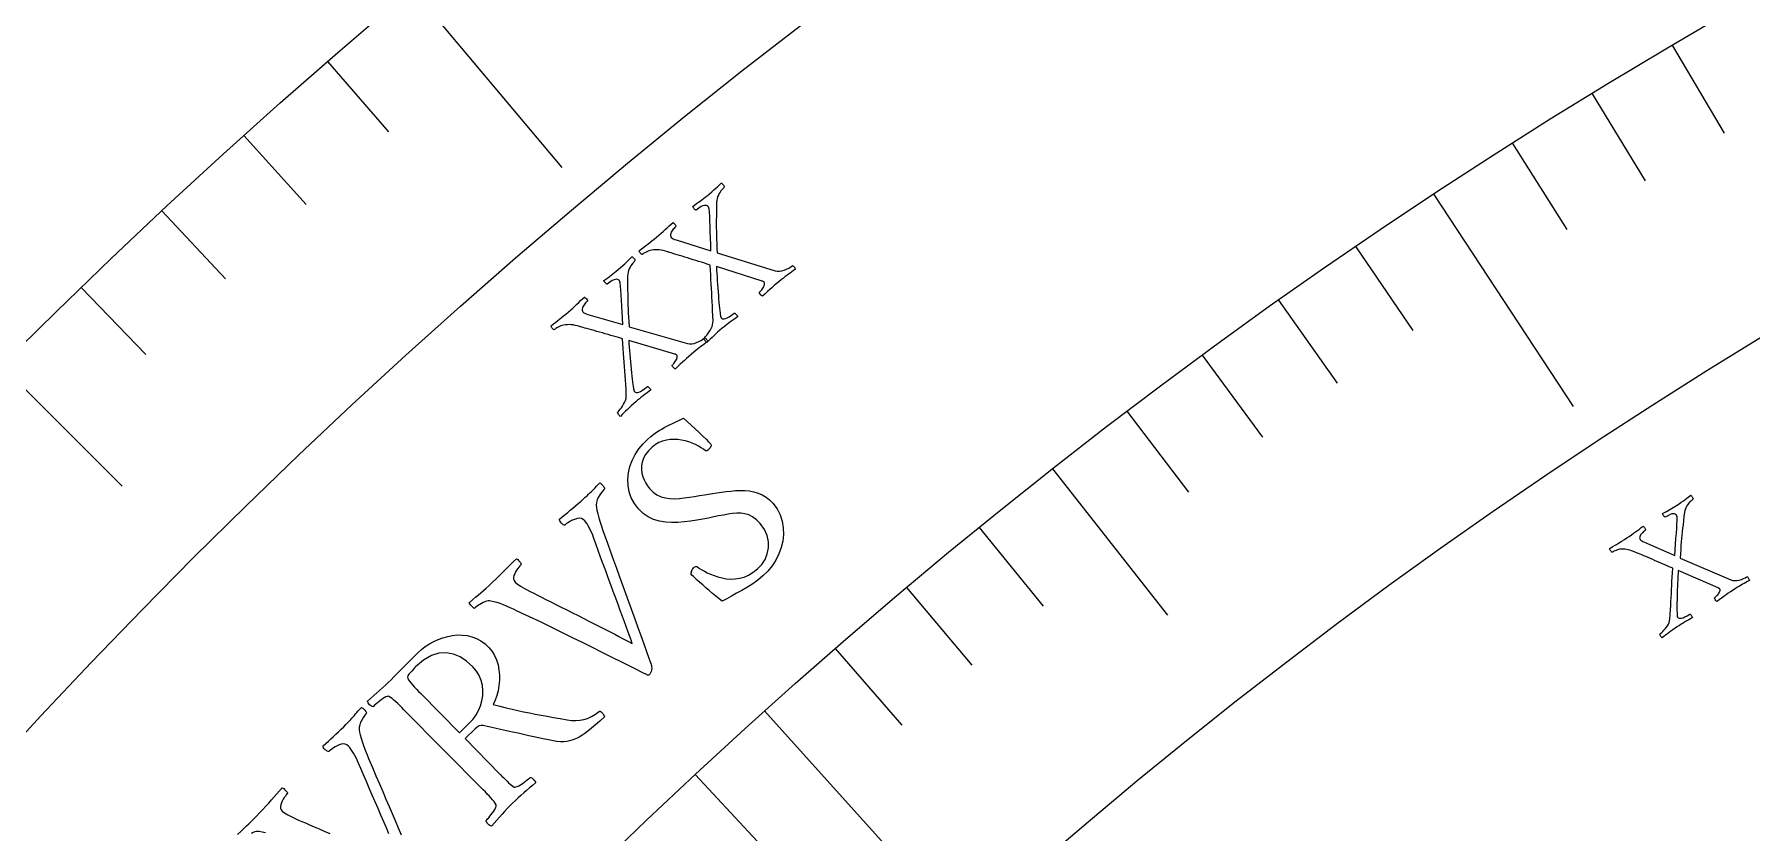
# Model space of a CAD drawing. Header units: millimetres. Extents: x -93 to 93, y -93 to 104.
# Drawn here: x -58.76 to -36.25, y 53.07 to 63.54 of the extents above; entities that cross this region are included whole.
import ezdxf

# ---------------------------------------------------------------- set-up
doc = ezdxf.new("R2010")
doc.units = ezdxf.units.MM
for name, color, linetype in [('ENGRAVE', 7, 'Continuous'), ('ENGRAVE_FINE', 8, 'Continuous'), ('TEXT', 5, 'Continuous')]:
    doc.layers.add(name, color=color, linetype=linetype)

msp = doc.modelspace()

# ---------------------------------------------------------------- linework, layer by layer
at = {"layer": 'ENGRAVE'}
for points in [[(-53.8094, 64.1275), (-51.8472, 61.7891)], [(-40.4144, 61.4365), (-38.5843, 58.6544)], [(-59.1937, 59.1937), (-57.6108, 57.6108)], [(-45.4118, 57.8406), (-43.9038, 55.9198)], [(-49.188, 54.6654), (-41.7634, 46.414)], [(-50.0989, 53.8318), (-47.8303, 51.3941)]]:
    msp.add_lwpolyline(points, dxfattribs=at)
for radius in [90.65, 90.65, 88.2219, 83.7125, 83.7125, 80.1513, 73.5375, 73.5375, 69.6525, 62.4375, 62.4375]:
    msp.add_circle((0, 0), radius, dxfattribs=at)
msp.add_arc((0, 0), 62.4375, 90, 180, dxfattribs=at)
at = {"layer": 'ENGRAVE_FINE'}
for points in [[(-37.2817, 63.3864), (-36.6065, 62.2383)], [(-54.9203, 63.1786), (-54.1193, 62.2571)], [(-38.3365, 62.7541), (-37.6421, 61.6174)], [(-56.0146, 62.2105), (-55.1976, 61.3031)], [(-39.3808, 62.1041), (-38.6675, 60.9792)], [(-57.0918, 61.2234), (-56.2591, 60.3305)], [(-41.437, 60.7514), (-40.6865, 59.651)], [(-58.1516, 60.2177), (-57.3034, 59.3394)], [(-42.4484, 60.0491), (-41.6795, 58.9615)], [(-43.4481, 59.3298), (-42.6612, 58.2551)], [(-44.4361, 58.5935), (-43.6312, 57.5322)], [(-46.3752, 57.0711), (-45.5352, 56.0373)], [(-47.3258, 56.2852), (-46.4686, 55.2657)], [(-48.2635, 55.4833), (-47.3893, 54.4783)]]:
    msp.add_lwpolyline(points, dxfattribs=at)
at = {"layer": 'TEXT'}
for points in [[(-50.6068, 60.8759), (-50.5754, 60.9023), (-50.5456, 60.9279), (-50.5174, 60.9527), (-50.4907, 60.9767), (-50.465, 61.0002), (-50.4394, 61.0233), (-50.4139, 61.0461), (-50.3885, 61.0687), (-50.3833, 61.0655), (-50.377, 61.0603), (-50.3698, 61.0528), (-50.3615, 61.0433), (-50.3543, 61.0336), (-50.3502, 61.0259), (-50.3491, 61.02), (-50.3512, 61.0161), (-50.358, 61.01), (-50.3659, 61.002), (-50.375, 60.9922), (-50.3852, 60.9806), (-50.3953, 60.9677), (-50.4043, 60.9543), (-50.412, 60.9405), (-50.4186, 60.9261), (-50.4227, 60.9118), (-50.4228, 60.8983), (-50.4191, 60.8857), (-50.4115, 60.8738), (-50.4015, 60.8644), (-50.3875, 60.8557), (-50.3695, 60.8476), (-50.3476, 60.8402), (-49.8912, 60.6984), (-49.8948, 60.7819), (-49.8978, 60.8632), (-49.9004, 60.9421), (-49.9026, 61.0189), (-49.9048, 61.0899), (-49.9078, 61.1518), (-49.9115, 61.2046), (-49.916, 61.2482), (-49.9172, 61.2546), (-49.919, 61.2606), (-49.9213, 61.2661), (-49.9242, 61.2711), (-49.9271, 61.2755), (-49.9293, 61.2788), (-49.931, 61.2812), (-49.932, 61.2826), (-49.9386, 61.2879), (-49.9483, 61.2915), (-49.961, 61.2933), (-49.9768, 61.2934), (-49.9966, 61.2889), (-50.0213, 61.2771), (-50.0509, 61.258), (-50.0854, 61.2314), (-50.0895, 61.2315), (-50.095, 61.2344), (-50.1018, 61.2401), (-50.1099, 61.2485), (-50.1179, 61.2579), (-50.1241, 61.2663), (-50.1285, 61.2737), (-50.1312, 61.2801), (-50.1044, 61.2991), (-50.0791, 61.3171), (-50.0554, 61.3339), (-50.0333, 61.3497), (-50.0115, 61.3655), (-49.989, 61.3824), (-49.9657, 61.4006), (-49.9417, 61.4198), (-49.9089, 61.4468), (-49.8792, 61.4721), (-49.8525, 61.4956), (-49.8289, 61.5173), (-49.8077, 61.5372), (-49.7884, 61.5552), (-49.771, 61.5713), (-49.7554, 61.5856), (-49.7503, 61.5827), (-49.7445, 61.5782), (-49.7379, 61.572), (-49.7306, 61.5642), (-49.724, 61.5557), (-49.7196, 61.5473), (-49.7173, 61.539), (-49.7171, 61.5309), (-49.7218, 61.5266), (-49.7287, 61.5197), (-49.7377, 61.5101), (-49.7488, 61.4979), (-49.7608, 61.4833), (-49.7724, 61.4669), (-49.7836, 61.4486), (-49.7944, 61.4285), (-49.8038, 61.4067), (-49.8108, 61.3837), (-49.8155, 61.3594), (-49.8179, 61.3339), (-49.8187, 61.2689), (-49.8194, 61.2083), (-49.8202, 61.1521), (-49.8209, 61.1004), (-49.8214, 61.0509), (-49.8213, 61.0014), (-49.8207, 60.9521), (-49.8196, 60.9027), (-49.8179, 60.8512), (-49.8159, 60.7951), (-49.8135, 60.7345), (-49.8107, 60.6694), (-49.0503, 60.436), (-49.022, 60.43), (-48.9927, 60.4294), (-48.9621, 60.4342), (-48.9304, 60.4444), (-48.8995, 60.4578), (-48.8713, 60.4722), (-48.8459, 60.4878), (-48.8231, 60.5045), (-48.8174, 60.502), (-48.8111, 60.4973), (-48.8043, 60.4904), (-48.7971, 60.4813), (-48.7904, 60.472), (-48.7855, 60.4647), (-48.7824, 60.4593), (-48.781, 60.4559), (-48.8073, 60.4375), (-48.8317, 60.4205), (-48.8542, 60.4047), (-48.8749, 60.3903), (-48.8955, 60.3756), (-48.9178, 60.3589), (-48.9418, 60.3402), (-48.9676, 60.3196), (-49.0026, 60.2908), (-49.0351, 60.2636), (-49.0649, 60.238), (-49.0922, 60.2138), (-49.1192, 60.1895), (-49.1484, 60.1631), (-49.1799, 60.1347), (-49.2136, 60.1042), (-49.2203, 60.1061), (-49.2276, 60.1105), (-49.2355, 60.1175), (-49.2439, 60.1269), (-49.2511, 60.1366), (-49.2553, 60.1443), (-49.2563, 60.1501), (-49.2543, 60.154), (-49.2485, 60.1594), (-49.2415, 60.1667), (-49.2334, 60.1761), (-49.2242, 60.1876), (-49.2149, 60.2003), (-49.2066, 60.2135), (-49.1992, 60.2272), (-49.1928, 60.2414), (-49.1885, 60.255), (-49.1872, 60.2671), (-49.1891, 60.2775), (-49.1941, 60.2863), (-49.1958, 60.2881), (-49.1982, 60.29), (-49.2012, 60.292), (-49.2047, 60.294), (-49.2085, 60.2958), (-49.2122, 60.2972), (-49.2156, 60.2981), (-49.2189, 60.2987), (-49.8187, 60.4903), (-49.8168, 60.4474), (-49.8146, 60.4025), (-49.8119, 60.3555), (-49.8088, 60.3064), (-49.8054, 60.2566), (-49.8019, 60.2074), (-49.7983, 60.1588), (-49.7946, 60.1108), (-49.7909, 60.0647), (-49.787, 60.0217), (-49.7831, 59.9816), (-49.779, 59.9447), (-49.7752, 59.912), (-49.7718, 59.885), (-49.769, 59.8634), (-49.7667, 59.8474), (-49.766, 59.8446), (-49.7652, 59.8412), (-49.7642, 59.8371), (-49.7631, 59.8324), (-49.7616, 59.8275), (-49.7595, 59.8227), (-49.7568, 59.8181), (-49.7534, 59.8136), (-49.7451, 59.8074), (-49.7333, 59.8046), (-49.718, 59.8052), (-49.6993, 59.8093), (-49.6769, 59.8181), (-49.6506, 59.833), (-49.6203, 59.8538), (-49.5862, 59.8807), (-49.5803, 59.8784), (-49.5736, 59.874), (-49.5662, 59.8677), (-49.5581, 59.8593), (-49.5507, 59.8507), (-49.5455, 59.8436), (-49.5425, 59.8381), (-49.5417, 59.8341), (-49.5669, 59.816), (-49.5923, 59.7977), (-49.6179, 59.779), (-49.6435, 59.7601), (-49.669, 59.7409), (-49.6939, 59.7215), (-49.7184, 59.702), (-49.7423, 59.6823), (-49.7743, 59.6554), (-49.8036, 59.6301), (-49.8302, 59.6064), (-49.8541, 59.5845), (-49.8769, 59.5631), (-49.8999, 59.5413), (-49.9233, 59.5189), (-49.947, 59.4961), (-49.9526, 59.5), (-49.9584, 59.5057), (-49.9645, 59.5132), (-49.9708, 59.5227), (-49.9765, 59.532), (-49.9808, 59.5394), (-49.9836, 59.5449), (-49.9849, 59.5483), (-49.9799, 59.5532), (-49.972, 59.5618), (-49.961, 59.5743), (-49.9471, 59.5905), (-49.932, 59.6096), (-49.9173, 59.6305), (-49.903, 59.6533), (-49.8891, 59.678), (-49.8773, 59.7035), (-49.8692, 59.7287), (-49.8648, 59.7536), (-49.864, 59.7783), (-49.8668, 59.8462), (-49.8696, 59.9112), (-49.8725, 59.9731), (-49.8753, 60.0319), (-49.8783, 60.0893), (-49.8814, 60.1467), (-49.8847, 60.2041), (-49.8882, 60.2616), (-49.8916, 60.3203), (-49.8951, 60.3815), (-49.8984, 60.4451), (-49.9017, 60.5112), (-49.9261, 60.5195), (-49.9535, 60.5284), (-49.984, 60.538), (-50.0175, 60.5482), (-50.0528, 60.559), (-50.0888, 60.5701), (-50.1255, 60.5816), (-50.1629, 60.5934), (-50.2, 60.6052), (-50.236, 60.6164), (-50.2708, 60.6271), (-50.3044, 60.6373), (-50.336, 60.6467), (-50.3646, 60.6553), (-50.3902, 60.663), (-50.4128, 60.6697), (-50.4313, 60.6753), (-50.4445, 60.6793), (-50.4524, 60.6816), (-50.455, 60.6824), (-50.4872, 60.6925), (-50.5171, 60.7003), (-50.5446, 60.706), (-50.5697, 60.7095), (-50.594, 60.7111), (-50.619, 60.7111), (-50.6447, 60.7093), (-50.6711, 60.7058), (-50.6885, 60.7024), (-50.7059, 60.6973), (-50.7233, 60.6905), (-50.7407, 60.6821), (-50.7568, 60.6732), (-50.7706, 60.6649), (-50.7821, 60.6572), (-50.7913, 60.6502), (-50.7955, 60.6489), (-50.8011, 60.651), (-50.808, 60.6565), (-50.8162, 60.6653), (-50.8238, 60.6754), (-50.8291, 60.6845), (-50.8321, 60.6925), (-50.8326, 60.6995), (-50.8009, 60.7245), (-50.7714, 60.7474), (-50.7441, 60.7682), (-50.7191, 60.7869), (-50.6941, 60.8058), (-50.6671, 60.8269), (-50.638, 60.8503), (-50.6068, 60.8759)], [(-51.7649, 59.8943), (-51.7339, 59.9213), (-51.7046, 59.9475), (-51.6769, 59.9728), (-51.6507, 59.9973), (-51.6254, 60.0213), (-51.6003, 60.0449), (-51.5752, 60.0682), (-51.5503, 60.0912), (-51.545, 60.0882), (-51.5387, 60.083), (-51.5313, 60.0757), (-51.5228, 60.0663), (-51.5154, 60.0568), (-51.5111, 60.0491), (-51.51, 60.0433), (-51.5119, 60.0394), (-51.5186, 60.0331), (-51.5264, 60.025), (-51.5353, 60.015), (-51.5453, 60.0032), (-51.5551, 59.9901), (-51.5638, 59.9766), (-51.5713, 59.9626), (-51.5776, 59.9481), (-51.5814, 59.9337), (-51.5813, 59.9203), (-51.5774, 59.9076), (-51.5696, 59.8959), (-51.5593, 59.8867), (-51.5452, 59.8783), (-51.527, 59.8705), (-51.505, 59.8636), (-51.046, 59.7305), (-51.0511, 59.814), (-51.0557, 59.8951), (-51.0599, 59.9741), (-51.0635, 60.0507), (-51.0671, 60.1217), (-51.0713, 60.1836), (-51.076, 60.2362), (-51.0813, 60.2797), (-51.0826, 60.2862), (-51.0845, 60.2921), (-51.0869, 60.2975), (-51.0899, 60.3025), (-51.0929, 60.3068), (-51.0952, 60.3101), (-51.0969, 60.3124), (-51.0979, 60.3138), (-51.1047, 60.319), (-51.1144, 60.3224), (-51.1272, 60.324), (-51.143, 60.3238), (-51.1627, 60.319), (-51.1872, 60.3067), (-51.2164, 60.2869), (-51.2504, 60.2598), (-51.2545, 60.2598), (-51.26, 60.2625), (-51.2669, 60.2681), (-51.2752, 60.2764), (-51.2833, 60.2856), (-51.2897, 60.2938), (-51.2943, 60.3011), (-51.2971, 60.3075), (-51.2706, 60.3271), (-51.2457, 60.3455), (-51.2223, 60.3628), (-51.2005, 60.379), (-51.179, 60.3952), (-51.1568, 60.4126), (-51.1339, 60.4311), (-51.1103, 60.4508), (-51.078, 60.4785), (-51.0488, 60.5043), (-51.0226, 60.5283), (-50.9994, 60.5505), (-50.9786, 60.5708), (-50.9596, 60.5892), (-50.9425, 60.6056), (-50.9272, 60.6202), (-50.9221, 60.6174), (-50.9162, 60.613), (-50.9095, 60.6069), (-50.902, 60.5993), (-50.8953, 60.5909), (-50.8907, 60.5826), (-50.8882, 60.5744), (-50.8879, 60.5662), (-50.8925, 60.5618), (-50.8992, 60.5548), (-50.908, 60.545), (-50.9189, 60.5326), (-50.9306, 60.5178), (-50.9419, 60.5012), (-50.9528, 60.4827), (-50.9631, 60.4623), (-50.9721, 60.4404), (-50.9787, 60.4172), (-50.983, 60.3929), (-50.9849, 60.3673), (-50.9844, 60.3023), (-50.984, 60.2417), (-50.9837, 60.1855), (-50.9834, 60.1338), (-50.9829, 60.0843), (-50.9819, 60.0349), (-50.9804, 59.9855), (-50.9782, 59.9362), (-50.9756, 59.8847), (-50.9725, 59.8287), (-50.9689, 59.7682), (-50.9649, 59.7031), (-50.2001, 59.4843), (-50.1718, 59.4789), (-50.1424, 59.4789), (-50.112, 59.4842), (-50.0805, 59.495), (-50.0498, 59.509), (-50.0219, 59.524), (-49.9968, 59.54), (-49.9744, 59.5572), (-49.9685, 59.5547), (-49.9622, 59.5502), (-49.9553, 59.5434), (-49.9479, 59.5344), (-49.9411, 59.5253), (-49.936, 59.5181), (-49.9328, 59.5128), (-49.9313, 59.5093), (-49.9572, 59.4905), (-49.9813, 59.473), (-50.0035, 59.4568), (-50.0239, 59.442), (-50.0442, 59.4269), (-50.0662, 59.4098), (-50.0899, 59.3906), (-50.1153, 59.3695), (-50.1498, 59.3401), (-50.1817, 59.3123), (-50.211, 59.286), (-50.2378, 59.2614), (-50.2643, 59.2365), (-50.2931, 59.2096), (-50.324, 59.1805), (-50.3571, 59.1495), (-50.3638, 59.1513), (-50.3712, 59.1555), (-50.3792, 59.1623), (-50.3879, 59.1715), (-50.3952, 59.1811), (-50.3995, 59.1888), (-50.4007, 59.1946), (-50.3988, 59.1985), (-50.393, 59.2039), (-50.3862, 59.2114), (-50.3783, 59.221), (-50.3693, 59.2326), (-50.3602, 59.2455), (-50.3522, 59.2588), (-50.3451, 59.2727), (-50.339, 59.287), (-50.3349, 59.3007), (-50.3339, 59.3128), (-50.3359, 59.3232), (-50.3411, 59.3319), (-50.3429, 59.3337), (-50.3453, 59.3355), (-50.3483, 59.3374), (-50.3519, 59.3393), (-50.3557, 59.3411), (-50.3593, 59.3424), (-50.3628, 59.3433), (-50.3662, 59.3438), (-50.9694, 59.5239), (-50.9668, 59.4811), (-50.9637, 59.4362), (-50.9601, 59.3892), (-50.956, 59.3402), (-50.9517, 59.2904), (-50.9472, 59.2413), (-50.9427, 59.1928), (-50.9381, 59.1449), (-50.9335, 59.0989), (-50.9288, 59.0559), (-50.9241, 59.016), (-50.9193, 58.9791), (-50.9149, 58.9466), (-50.911, 58.9195), (-50.9078, 58.898), (-50.9051, 58.8821), (-50.9044, 58.8793), (-50.9035, 58.8759), (-50.9025, 58.8718), (-50.9013, 58.8672), (-50.8997, 58.8623), (-50.8975, 58.8575), (-50.8947, 58.853), (-50.8913, 58.8485), (-50.8828, 58.8425), (-50.8709, 58.8399), (-50.8557, 58.8409), (-50.837, 58.8453), (-50.8148, 58.8545), (-50.7888, 58.8699), (-50.759, 58.8913), (-50.7253, 58.9189), (-50.7194, 58.9166), (-50.7126, 58.9124), (-50.7051, 58.9062), (-50.6968, 58.898), (-50.6892, 58.8895), (-50.6839, 58.8826), (-50.6808, 58.8771), (-50.6799, 58.8731), (-50.7048, 58.8546), (-50.7299, 58.8357), (-50.755, 58.8166), (-50.7803, 58.7971), (-50.8054, 58.7774), (-50.83, 58.7576), (-50.8541, 58.7376), (-50.8776, 58.7175), (-50.9091, 58.6899), (-50.9379, 58.6641), (-50.9641, 58.6399), (-50.9875, 58.6175), (-51.0098, 58.5957), (-51.0325, 58.5735), (-51.0554, 58.5507), (-51.0787, 58.5274), (-51.0844, 58.5312), (-51.0903, 58.5368), (-51.0965, 58.5442), (-51.103, 58.5535), (-51.1089, 58.5627), (-51.1133, 58.5701), (-51.1162, 58.5754), (-51.1176, 58.5789), (-51.1127, 58.5838), (-51.1049, 58.5926), (-51.0942, 58.6053), (-51.0806, 58.6218), (-51.0658, 58.6411), (-51.0515, 58.6624), (-51.0377, 58.6854), (-51.0243, 58.7104), (-51.013, 58.7361), (-51.0054, 58.7614), (-51.0014, 58.7864), (-51.0012, 58.8111), (-51.0053, 58.879), (-51.0093, 58.9439), (-51.0133, 59.0057), (-51.0173, 59.0645), (-51.0214, 59.1218), (-51.0256, 59.1791), (-51.03, 59.2365), (-51.0345, 59.2939), (-51.0392, 59.3525), (-51.0437, 59.4136), (-51.0483, 59.4772), (-51.0528, 59.5432), (-51.0774, 59.551), (-51.105, 59.5593), (-51.1357, 59.5683), (-51.1693, 59.578), (-51.2048, 59.5881), (-51.2411, 59.5985), (-51.278, 59.6093), (-51.3156, 59.6204), (-51.3529, 59.6314), (-51.3891, 59.642), (-51.4241, 59.652), (-51.4579, 59.6615), (-51.4897, 59.6703), (-51.5184, 59.6783), (-51.5442, 59.6855), (-51.5669, 59.6919), (-51.5855, 59.6971), (-51.5987, 59.7008), (-51.6067, 59.703), (-51.6094, 59.7038), (-51.6418, 59.7132), (-51.6717, 59.7204), (-51.6994, 59.7256), (-51.7246, 59.7287), (-51.7489, 59.7298), (-51.7739, 59.7292), (-51.7995, 59.727), (-51.8258, 59.723), (-51.8432, 59.7192), (-51.8605, 59.7138), (-51.8778, 59.7067), (-51.8949, 59.698), (-51.9109, 59.6887), (-51.9246, 59.6802), (-51.9359, 59.6723), (-51.945, 59.6651), (-51.9492, 59.6637), (-51.9548, 59.6657), (-51.9617, 59.671), (-51.9701, 59.6798), (-51.978, 59.6897), (-51.9834, 59.6986), (-51.9865, 59.7066), (-51.9872, 59.7136), (-51.956, 59.7392), (-51.9269, 59.7627), (-51.9, 59.784), (-51.8754, 59.8032), (-51.8508, 59.8225), (-51.8242, 59.8441), (-51.7955, 59.8681), (-51.7649, 59.8943)], [(-50.7194, 58.2279), (-50.6782, 58.2627), (-50.6396, 58.2931), (-50.6036, 58.3192), (-50.5702, 58.3411), (-50.5375, 58.3604), (-50.5037, 58.3793), (-50.4688, 58.3975), (-50.4329, 58.4152), (-50.3943, 58.4338), (-50.3516, 58.4548), (-50.3046, 58.4783), (-50.2535, 58.5041), (-50.2014, 58.4592), (-50.1494, 58.4127), (-50.0976, 58.3646), (-50.0459, 58.315), (-49.9976, 58.2676), (-49.9562, 58.2264), (-49.9215, 58.1914), (-49.8937, 58.1625), (-49.8884, 58.156), (-49.887, 58.1478), (-49.8893, 58.1377), (-49.8954, 58.1259), (-49.9033, 58.114), (-49.9109, 58.1038), (-49.9182, 58.0954), (-49.9251, 58.0887), (-49.9348, 58.0816), (-49.9445, 58.0767), (-49.9544, 58.0741), (-49.9644, 58.0736), (-49.9902, 58.0953), (-50.0205, 58.1167), (-50.0553, 58.1378), (-50.0945, 58.1584), (-50.137, 58.1775), (-50.1814, 58.1937), (-50.2279, 58.2069), (-50.2764, 58.2173), (-50.3259, 58.2239), (-50.3757, 58.2258), (-50.4258, 58.2232), (-50.476, 58.2159), (-50.5254, 58.2029), (-50.5728, 58.183), (-50.6182, 58.1564), (-50.6615, 58.1229), (-50.7107, 58.0749), (-50.7491, 58.0263), (-50.7767, 57.9771), (-50.7935, 57.9273), (-50.8015, 57.8777), (-50.8027, 57.8294), (-50.7972, 57.7823), (-50.7848, 57.7365), (-50.7675, 57.6929), (-50.7471, 57.6526), (-50.7236, 57.6156), (-50.6969, 57.582), (-50.6496, 57.5353), (-50.5992, 57.4989), (-50.5457, 57.473), (-50.4891, 57.4574), (-50.43, 57.4497), (-50.369, 57.4471), (-50.306, 57.4498), (-50.2411, 57.4577), (-50.1749, 57.468), (-50.1084, 57.4781), (-50.0414, 57.4879), (-49.9739, 57.4974), (-49.9227, 57.5057), (-49.869, 57.5144), (-49.8127, 57.5235), (-49.7539, 57.5331), (-49.6936, 57.5418), (-49.6328, 57.5485), (-49.5715, 57.5533), (-49.5097, 57.5561), (-49.4485, 57.5553), (-49.3888, 57.5494), (-49.3307, 57.5383), (-49.274, 57.5221), (-49.2199, 57.4997), (-49.1694, 57.4697), (-49.1225, 57.4323), (-49.0792, 57.3874), (-49.0248, 57.3138), (-48.9839, 57.2359), (-48.9565, 57.1537), (-48.9425, 57.0673), (-48.9407, 56.9794), (-48.9496, 56.8927), (-48.9693, 56.8072), (-48.9998, 56.7229), (-49.0397, 56.6421), (-49.088, 56.5673), (-49.1445, 56.4984), (-49.2093, 56.4353), (-49.2752, 56.381), (-49.3432, 56.3312), (-49.4132, 56.2861), (-49.4852, 56.2456), (-49.556, 56.208), (-49.6225, 56.1718), (-49.6847, 56.137), (-49.7426, 56.1035), (-49.785, 56.1359), (-49.8281, 56.17), (-49.8719, 56.206), (-49.9164, 56.2436), (-49.9597, 56.2811), (-50, 56.3166), (-50.0373, 56.3499), (-50.0716, 56.3812), (-50.1012, 56.4086), (-50.1243, 56.4305), (-50.1411, 56.4469), (-50.1514, 56.4576), (-50.1501, 56.4701), (-50.148, 56.4825), (-50.1449, 56.4949), (-50.1409, 56.5073), (-50.1358, 56.5191), (-50.1295, 56.5298), (-50.122, 56.5396), (-50.1133, 56.5484), (-50.1011, 56.5564), (-50.0887, 56.5594), (-50.0759, 56.5574), (-50.0628, 56.5503), (-50.0398, 56.5345), (-50.0114, 56.517), (-49.9779, 56.4979), (-49.9391, 56.4773), (-49.8959, 56.4569), (-49.8494, 56.4387), (-49.7995, 56.4225), (-49.7461, 56.4085), (-49.6905, 56.3985), (-49.6338, 56.3945), (-49.5759, 56.3965), (-49.5169, 56.4044), (-49.4575, 56.4204), (-49.3983, 56.4464), (-49.3395, 56.4823), (-49.281, 56.5283), (-49.2251, 56.5862), (-49.1823, 56.6511), (-49.1526, 56.7232), (-49.136, 56.8023), (-49.1354, 56.8843), (-49.1537, 56.9647), (-49.1912, 57.0436), (-49.2477, 57.121), (-49.2957, 57.1705), (-49.3448, 57.2085), (-49.3948, 57.2351), (-49.4459, 57.2502), (-49.4984, 57.257), (-49.553, 57.2585), (-49.6095, 57.2548), (-49.6679, 57.2458), (-49.7284, 57.2338), (-49.7911, 57.2212), (-49.8558, 57.2078), (-49.9226, 57.1937), (-49.9991, 57.18), (-50.0777, 57.1671), (-50.1585, 57.1548), (-50.2415, 57.1432), (-50.3249, 57.1353), (-50.407, 57.1341), (-50.4876, 57.1397), (-50.5669, 57.1521), (-50.6429, 57.1741), (-50.7137, 57.2083), (-50.7793, 57.2548), (-50.8396, 57.3137), (-50.8943, 57.3847), (-50.9357, 57.4594), (-50.9637, 57.5378), (-50.9785, 57.6201), (-50.9811, 57.7038), (-50.973, 57.7866), (-50.9539, 57.8686), (-50.9241, 57.9497), (-50.8848, 58.0276), (-50.8376, 58.0999), (-50.7824, 58.1667), (-50.7194, 58.2279)], [(-52.7544, 56.3518), (-52.7125, 56.3914), (-52.6718, 56.4308), (-52.6322, 56.4701), (-52.5936, 56.5092), (-52.5557, 56.5479), (-52.5179, 56.5862), (-52.4803, 56.624), (-52.4428, 56.6613), (-52.4346, 56.6569), (-52.425, 56.6494), (-52.4139, 56.6386), (-52.4014, 56.6246), (-52.3902, 56.6103), (-52.383, 56.5987), (-52.3798, 56.5897), (-52.3806, 56.5834), (-52.3873, 56.5764), (-52.3967, 56.5655), (-52.4088, 56.5504), (-52.4237, 56.5313), (-52.4391, 56.5098), (-52.4528, 56.4874), (-52.4647, 56.4642), (-52.4749, 56.4401), (-52.481, 56.4164), (-52.4805, 56.3943), (-52.4735, 56.3738), (-52.4598, 56.3548), (-52.4323, 56.3313), (-52.3886, 56.3022), (-52.3287, 56.2676), (-52.2526, 56.2275), (-52.2123, 56.2072), (-52.1659, 56.1838), (-52.1133, 56.1574), (-52.0545, 56.1279), (-51.9911, 56.0961), (-51.9247, 56.0625), (-51.8552, 56.0272), (-51.7826, 55.9902), (-51.7084, 55.9523), (-51.6342, 55.9146), (-51.5598, 55.877), (-51.4852, 55.8395), (-51.4122, 55.8026), (-51.3423, 55.7672), (-51.2755, 55.733), (-51.2118, 55.7002), (-51.1525, 55.6696), (-51.099, 55.6418), (-51.0511, 55.6169), (-51.009, 55.5949), (-50.9741, 55.5767), (-50.9482, 55.5633), (-50.9311, 55.5547), (-50.923, 55.5509), (-50.927, 55.5635), (-50.9349, 55.5862), (-50.9466, 55.619), (-50.9621, 55.6618), (-50.9808, 55.7129), (-51.002, 55.7704), (-51.0256, 55.8343), (-51.0518, 55.9046), (-51.0799, 55.9801), (-51.1093, 56.0595), (-51.1401, 56.1427), (-51.1721, 56.2298), (-51.205, 56.3192), (-51.238, 56.4092), (-51.2713, 56.5), (-51.3047, 56.5914), (-51.3378, 56.6819), (-51.3698, 56.7696), (-51.4008, 56.8547), (-51.4308, 56.9371), (-51.4423, 56.968), (-51.455, 56.9989), (-51.469, 57.0299), (-51.4843, 57.061), (-51.5001, 57.0903), (-51.5159, 57.1162), (-51.5315, 57.1386), (-51.547, 57.1575), (-51.5671, 57.1752), (-51.5893, 57.1862), (-51.6138, 57.1905), (-51.6403, 57.188), (-51.6676, 57.181), (-51.694, 57.1718), (-51.7196, 57.1603), (-51.7444, 57.1465), (-51.7668, 57.1326), (-51.785, 57.1205), (-51.7992, 57.1104), (-51.8093, 57.1021), (-51.8178, 57.1021), (-51.8278, 57.1063), (-51.8393, 57.1149), (-51.8522, 57.1279), (-51.8642, 57.1424), (-51.8725, 57.1556), (-51.8773, 57.1676), (-51.8785, 57.1784), (-51.8414, 57.2094), (-51.8052, 57.2394), (-51.7699, 57.2682), (-51.7354, 57.296), (-51.701, 57.3238), (-51.666, 57.3531), (-51.6305, 57.3838), (-51.5944, 57.4158), (-51.565, 57.4423), (-51.539, 57.4661), (-51.5163, 57.4872), (-51.497, 57.5055), (-51.4795, 57.5225), (-51.4623, 57.5395), (-51.4455, 57.5565), (-51.4289, 57.5736), (-51.4115, 57.5915), (-51.392, 57.6112), (-51.3706, 57.6328), (-51.347, 57.6561), (-51.3389, 57.6515), (-51.3295, 57.6432), (-51.3187, 57.6315), (-51.3065, 57.6161), (-51.2957, 57.6008), (-51.2887, 57.5892), (-51.2855, 57.5813), (-51.2863, 57.5771), (-51.2963, 57.5667), (-51.3101, 57.55), (-51.3276, 57.5269), (-51.3488, 57.4975), (-51.369, 57.4646), (-51.3834, 57.4309), (-51.3919, 57.3965), (-51.3946, 57.3613), (-51.3927, 57.333), (-51.3867, 57.2963), (-51.3764, 57.2511), (-51.3618, 57.1975), (-51.3449, 57.1407), (-51.3275, 57.0857), (-51.3096, 57.0327), (-51.2913, 56.9816), (-51.2487, 56.8631), (-51.2077, 56.7498), (-51.1684, 56.6415), (-51.1308, 56.5382), (-51.0943, 56.4382), (-51.0587, 56.34), (-51.0238, 56.2434), (-50.9897, 56.1485), (-50.9556, 56.0535), (-50.9208, 55.9568), (-50.8851, 55.8585), (-50.8486, 55.7584), (-50.8109, 55.6546), (-50.7714, 55.5452), (-50.7302, 55.4301), (-50.6872, 55.3094), (-50.6769, 55.2767), (-50.6706, 55.2475), (-50.6684, 55.2219), (-50.6702, 55.1997), (-50.6753, 55.1803), (-50.6826, 55.163), (-50.6921, 55.1479), (-50.704, 55.1349), (-50.7087, 55.1325), (-50.715, 55.1326), (-50.723, 55.1351), (-50.7326, 55.14), (-50.7424, 55.1455), (-50.7513, 55.1499), (-50.759, 55.1532), (-50.7658, 55.1553), (-50.9107, 55.2283), (-51.0509, 55.2987), (-51.1863, 55.3665), (-51.3169, 55.4318), (-51.4457, 55.4959), (-51.5756, 55.5605), (-51.7068, 55.6254), (-51.8391, 55.6907), (-51.9758, 55.7575), (-52.1199, 55.827), (-52.2714, 55.8993), (-52.4304, 55.9742), (-52.4791, 55.9973), (-52.5258, 56.0186), (-52.5705, 56.0381), (-52.6133, 56.0558), (-52.6549, 56.0715), (-52.6961, 56.0852), (-52.7369, 56.0968), (-52.7773, 56.1063), (-52.7945, 56.1087), (-52.8134, 56.1077), (-52.8341, 56.1032), (-52.8564, 56.0952), (-52.8791, 56.0851), (-52.9007, 56.0742), (-52.9212, 56.0625), (-52.9407, 56.0499), (-52.9582, 56.0377), (-52.973, 56.0267), (-52.985, 56.0172), (-52.9942, 56.0091), (-52.9975, 56.0101), (-53.0045, 56.0159), (-53.0152, 56.0263), (-53.0298, 56.0414), (-53.0442, 56.0569), (-53.0545, 56.0688), (-53.0606, 56.0769), (-53.0626, 56.0813), (-53.0184, 56.1205), (-52.9778, 56.1559), (-52.9408, 56.1876), (-52.9074, 56.2155), (-52.8742, 56.2435), (-52.8376, 56.2756), (-52.7977, 56.3117), (-52.7544, 56.3518)], [(-37.883, 56.9331), (-37.852, 56.9539), (-37.8226, 56.9742), (-37.7947, 56.9939), (-37.7683, 57.013), (-37.7427, 57.0318), (-37.7173, 57.0502), (-37.692, 57.0684), (-37.6669, 57.0863), (-37.6625, 57.083), (-37.6573, 57.0776), (-37.6515, 57.0702), (-37.645, 57.0608), (-37.6394, 57.0513), (-37.6364, 57.0439), (-37.636, 57.0385), (-37.6382, 57.0352), (-37.645, 57.0303), (-37.653, 57.0239), (-37.6621, 57.0159), (-37.6724, 57.0063), (-37.6828, 56.9957), (-37.6922, 56.9845), (-37.7006, 56.9727), (-37.708, 56.9603), (-37.713, 56.9478), (-37.7145, 56.9356), (-37.7123, 56.9238), (-37.7066, 56.9123), (-37.6985, 56.9029), (-37.6866, 56.8936), (-37.6712, 56.8846), (-37.652, 56.8758), (-37.2532, 56.7035), (-37.2483, 56.7794), (-37.2431, 56.8531), (-37.2378, 56.9248), (-37.2323, 56.9944), (-37.2275, 57.0588), (-37.2241, 57.115), (-37.2223, 57.1631), (-37.2221, 57.203), (-37.2226, 57.2089), (-37.2236, 57.2145), (-37.2252, 57.2197), (-37.2273, 57.2245), (-37.2295, 57.2287), (-37.2312, 57.2319), (-37.2325, 57.2342), (-37.2333, 57.2356), (-37.2387, 57.2411), (-37.2471, 57.2453), (-37.2585, 57.2482), (-37.2728, 57.2498), (-37.2911, 57.2476), (-37.3146, 57.2393), (-37.3432, 57.2249), (-37.377, 57.2042), (-37.3807, 57.2047), (-37.3853, 57.2078), (-37.3909, 57.2136), (-37.3975, 57.222), (-37.4037, 57.2313), (-37.4085, 57.2394), (-37.4118, 57.2466), (-37.4137, 57.2526), (-37.3876, 57.2672), (-37.363, 57.281), (-37.3399, 57.294), (-37.3183, 57.3061), (-37.2971, 57.3183), (-37.2751, 57.3314), (-37.2523, 57.3455), (-37.2287, 57.3606), (-37.1964, 57.3819), (-37.1671, 57.4018), (-37.1406, 57.4205), (-37.1172, 57.4378), (-37.0961, 57.4538), (-37.0769, 57.4682), (-37.0595, 57.4811), (-37.044, 57.4925), (-37.0397, 57.4893), (-37.0349, 57.4847), (-37.0296, 57.4785), (-37.0237, 57.4708), (-37.0186, 57.4624), (-37.0154, 57.4544), (-37.0141, 57.4467), (-37.0148, 57.4393), (-37.0194, 57.4359), (-37.0263, 57.4303), (-37.0354, 57.4225), (-37.0466, 57.4125), (-37.0589, 57.4005), (-37.071, 57.3868), (-37.0829, 57.3714), (-37.0946, 57.3542), (-37.1052, 57.3354), (-37.1138, 57.3153), (-37.1205, 57.2938), (-37.1251, 57.2709), (-37.1322, 57.2122), (-37.1387, 57.1575), (-37.1449, 57.1068), (-37.1506, 57.0601), (-37.1558, 57.0154), (-37.1606, 56.9707), (-37.1648, 56.926), (-37.1685, 56.8813), (-37.1721, 56.8346), (-37.1757, 56.7837), (-37.1794, 56.7287), (-37.1831, 56.6696), (-36.5184, 56.3848), (-36.4935, 56.3767), (-36.467, 56.3733), (-36.439, 56.3746), (-36.4093, 56.3807), (-36.3801, 56.3898), (-36.3532, 56.4002), (-36.3287, 56.4118), (-36.3065, 56.4246), (-36.3015, 56.4218), (-36.2963, 56.4169), (-36.2909, 56.41), (-36.2852, 56.4011), (-36.2801, 56.3921), (-36.2764, 56.385), (-36.2741, 56.3798), (-36.2731, 56.3766), (-36.2987, 56.3625), (-36.3224, 56.3495), (-36.3443, 56.3375), (-36.3644, 56.3265), (-36.3844, 56.3151), (-36.4062, 56.3022), (-36.4297, 56.2877), (-36.455, 56.2716), (-36.4895, 56.249), (-36.5215, 56.2275), (-36.5509, 56.2072), (-36.5778, 56.1881), (-36.6046, 56.1687), (-36.6336, 56.1477), (-36.6648, 56.125), (-36.6982, 56.1008), (-36.7041, 56.1032), (-36.7103, 56.1079), (-36.7167, 56.1149), (-36.7234, 56.1242), (-36.729, 56.1337), (-36.732, 56.1411), (-36.7324, 56.1464), (-36.7302, 56.1497), (-36.7244, 56.154), (-36.7174, 56.16), (-36.7091, 56.1677), (-36.6997, 56.1772), (-36.6901, 56.1877), (-36.6813, 56.1989), (-36.6733, 56.2105), (-36.6662, 56.2228), (-36.6609, 56.2347), (-36.6586, 56.2454), (-36.6593, 56.2551), (-36.6629, 56.2635), (-36.6644, 56.2653), (-36.6663, 56.2672), (-36.6688, 56.2693), (-36.6718, 56.2714), (-36.6751, 56.2734), (-36.6782, 56.2751), (-36.6813, 56.2763), (-36.6842, 56.2771), (-37.2077, 56.5084), (-37.2102, 56.4695), (-37.2126, 56.4286), (-37.2147, 56.3859), (-37.2166, 56.3412), (-37.2183, 56.2958), (-37.2199, 56.251), (-37.2214, 56.2068), (-37.2227, 56.1631), (-37.2238, 56.121), (-37.2245, 56.0817), (-37.2248, 56.0452), (-37.2247, 56.0114), (-37.2243, 55.9815), (-37.2239, 55.9567), (-37.2234, 55.9369), (-37.2229, 55.9222), (-37.2226, 55.9196), (-37.2222, 55.9165), (-37.2217, 55.9127), (-37.2211, 55.9083), (-37.2203, 55.9038), (-37.2188, 55.8992), (-37.2168, 55.8948), (-37.2142, 55.8904), (-37.2072, 55.884), (-37.1968, 55.8803), (-37.183, 55.8794), (-37.1657, 55.8813), (-37.1446, 55.8871), (-37.1193, 55.898), (-37.09, 55.9139), (-37.0566, 55.9349), (-37.0514, 55.9322), (-37.0458, 55.9276), (-37.0397, 55.9212), (-37.0332, 55.9128), (-37.0273, 55.9043), (-37.0233, 55.8974), (-37.0211, 55.8921), (-37.0208, 55.8884), (-37.0454, 55.8746), (-37.0701, 55.8604), (-37.095, 55.846), (-37.12, 55.8314), (-37.1449, 55.8165), (-37.1693, 55.8014), (-37.1933, 55.7861), (-37.2168, 55.7707), (-37.2483, 55.7494), (-37.2772, 55.7294), (-37.3036, 55.7106), (-37.3273, 55.693), (-37.3499, 55.6759), (-37.3728, 55.6584), (-37.3961, 55.6405), (-37.4197, 55.6221), (-37.4244, 55.6261), (-37.4291, 55.6319), (-37.4339, 55.6393), (-37.4387, 55.6484), (-37.4429, 55.6574), (-37.4461, 55.6645), (-37.4481, 55.6697), (-37.4489, 55.673), (-37.444, 55.6769), (-37.4359, 55.6839), (-37.4249, 55.6941), (-37.4107, 55.7074), (-37.3952, 55.7232), (-37.3799, 55.7407), (-37.3648, 55.76), (-37.3499, 55.7809), (-37.3368, 55.8028), (-37.327, 55.8248), (-37.3206, 55.8469), (-37.3176, 55.8692), (-37.3135, 55.9309), (-37.3098, 55.9898), (-37.3064, 56.0461), (-37.3033, 56.0995), (-37.3004, 56.1517), (-37.2977, 56.2039), (-37.2951, 56.2561), (-37.2927, 56.3084), (-37.2902, 56.3618), (-37.2873, 56.4174), (-37.2842, 56.4753), (-37.2807, 56.5354), (-37.302, 56.5451), (-37.326, 56.5559), (-37.3526, 56.5675), (-37.3819, 56.58), (-37.4127, 56.5931), (-37.4442, 56.6067), (-37.4763, 56.6206), (-37.5089, 56.6349), (-37.5414, 56.6491), (-37.5728, 56.6627), (-37.6033, 56.6757), (-37.6327, 56.6882), (-37.6603, 56.6998), (-37.6853, 56.7103), (-37.7077, 56.7197), (-37.7275, 56.728), (-37.7437, 56.7348), (-37.7552, 56.7396), (-37.7622, 56.7426), (-37.7645, 56.7435), (-37.7926, 56.7557), (-37.8189, 56.7657), (-37.8432, 56.7735), (-37.8656, 56.7791), (-37.8874, 56.7829), (-37.91, 56.7852), (-37.9334, 56.7861), (-37.9576, 56.7855), (-37.9737, 56.784), (-37.99, 56.7811), (-38.0063, 56.7766), (-38.0228, 56.7707), (-38.0383, 56.7642), (-38.0516, 56.758), (-38.0627, 56.7522), (-38.0717, 56.7467), (-38.0757, 56.746), (-38.0805, 56.7484), (-38.0862, 56.754), (-38.0927, 56.7628), (-38.0987, 56.7727), (-38.1026, 56.7814), (-38.1045, 56.7889), (-38.1043, 56.7953), (-38.0732, 56.8148), (-38.0443, 56.8327), (-38.0176, 56.8489), (-37.9931, 56.8634), (-37.9688, 56.8781), (-37.9423, 56.8946), (-37.9137, 56.9129), (-37.883, 56.9331)], [(-53.7309, 55.4314), (-53.6859, 55.4716), (-53.6368, 55.5088), (-53.5837, 55.5432), (-53.5265, 55.5746), (-53.4666, 55.6021), (-53.4054, 55.6245), (-53.343, 55.642), (-53.2792, 55.6545), (-53.2152, 55.661), (-53.1516, 55.6604), (-53.0887, 55.6529), (-53.0263, 55.6383), (-52.9655, 55.6158), (-52.9074, 55.5842), (-52.852, 55.5436), (-52.7993, 55.4941), (-52.76, 55.4464), (-52.7276, 55.3932), (-52.7021, 55.3348), (-52.6835, 55.2709), (-52.6714, 55.2039), (-52.6653, 55.1362), (-52.665, 55.0676), (-52.6708, 54.9982), (-52.682, 54.9303), (-52.6983, 54.8661), (-52.7196, 54.8056), (-52.746, 54.7488), (-52.661, 54.7268), (-52.5788, 54.7063), (-52.4995, 54.6874), (-52.423, 54.6701), (-52.3478, 54.6539), (-52.272, 54.6383), (-52.1958, 54.6235), (-52.1192, 54.6094), (-52.0402, 54.5953), (-51.9571, 54.5806), (-51.8698, 54.5652), (-51.7783, 54.5491), (-51.7187, 54.5413), (-51.6623, 54.5391), (-51.6091, 54.5424), (-51.5591, 54.5513), (-51.5098, 54.567), (-51.4589, 54.5909), (-51.4064, 54.623), (-51.3522, 54.6633), (-51.3421, 54.6609), (-51.3318, 54.6544), (-51.3213, 54.6439), (-51.3106, 54.6293), (-51.301, 54.6142), (-51.2938, 54.6024), (-51.2891, 54.5938), (-51.2867, 54.5884), (-51.3474, 54.5324), (-51.4038, 54.4824), (-51.456, 54.4385), (-51.5039, 54.4006), (-51.5471, 54.3687), (-51.5852, 54.3425), (-51.6182, 54.3221), (-51.646, 54.3074), (-51.6656, 54.2999), (-51.6891, 54.2915), (-51.7166, 54.282), (-51.748, 54.2716), (-51.7833, 54.2629), (-51.8224, 54.2589), (-51.8653, 54.2595), (-51.9121, 54.2646), (-51.9334, 54.2685), (-51.9626, 54.274), (-51.9995, 54.2814), (-52.0443, 54.2904), (-52.0955, 54.301), (-52.1516, 54.3129), (-52.2128, 54.3262), (-52.279, 54.3407), (-52.3489, 54.3561), (-52.4212, 54.372), (-52.4958, 54.3884), (-52.5728, 54.4051), (-52.6505, 54.4222), (-52.7271, 54.4393), (-52.8027, 54.4564), (-52.8772, 54.4737), (-52.9026, 54.475), (-52.9289, 54.468), (-52.9559, 54.4529), (-52.9836, 54.4296), (-53.1139, 54.3025), (-52.662, 53.8405), (-52.6583, 53.8367), (-52.6546, 53.8329), (-52.6509, 53.8291), (-52.6471, 53.8253), (-52.6434, 53.8215), (-52.6397, 53.8177), (-52.636, 53.8139), (-52.6322, 53.8101), (-52.6091, 53.7866), (-52.5869, 53.7644), (-52.5656, 53.7434), (-52.5453, 53.7237), (-52.5259, 53.7059), (-52.5074, 53.6906), (-52.4898, 53.6779), (-52.4732, 53.6676), (-52.4627, 53.6658), (-52.4488, 53.6679), (-52.4314, 53.674), (-52.4105, 53.6842), (-52.3879, 53.6971), (-52.3655, 53.7113), (-52.3433, 53.727), (-52.3211, 53.744), (-52.3009, 53.7605), (-52.2843, 53.7743), (-52.2712, 53.7856), (-52.2618, 53.7943), (-52.2526, 53.7915), (-52.2422, 53.7861), (-52.2308, 53.778), (-52.2184, 53.7672), (-52.207, 53.7553), (-52.1989, 53.744), (-52.1941, 53.7332), (-52.1926, 53.7229), (-52.2324, 53.689), (-52.2713, 53.6556), (-52.3092, 53.6228), (-52.3462, 53.5906), (-52.3827, 53.5582), (-52.4191, 53.5249), (-52.4556, 53.4906), (-52.492, 53.4553), (-52.5271, 53.4204), (-52.562, 53.3846), (-52.5967, 53.3481), (-52.6312, 53.3107), (-52.6658, 53.2727), (-52.7004, 53.2342), (-52.7352, 53.1953), (-52.7701, 53.1558), (-52.7803, 53.1575), (-52.791, 53.1625), (-52.8022, 53.1708), (-52.8138, 53.1824), (-52.8244, 53.195), (-52.8323, 53.2066), (-52.8375, 53.217), (-52.8401, 53.2264), (-52.8313, 53.2356), (-52.8198, 53.2484), (-52.8056, 53.2648), (-52.7888, 53.2847), (-52.7713, 53.3066), (-52.755, 53.3288), (-52.7399, 53.3514), (-52.7261, 53.3742), (-52.7152, 53.3953), (-52.7088, 53.4125), (-52.707, 53.4259), (-52.7097, 53.4354), (-52.7213, 53.456), (-52.7361, 53.4779), (-52.7543, 53.5008), (-52.7757, 53.5249), (-52.7993, 53.5499), (-52.824, 53.5757), (-52.8498, 53.6024), (-52.8766, 53.6298), (-53.9188, 54.6816), (-53.9459, 54.709), (-53.9724, 54.7354), (-53.9983, 54.7608), (-54.0235, 54.7853), (-54.0479, 54.8076), (-54.071, 54.8264), (-54.0929, 54.8417), (-54.1137, 54.8535), (-54.1241, 54.8572), (-54.138, 54.8556), (-54.1553, 54.8488), (-54.1761, 54.8368), (-54.1984, 54.8217), (-54.2206, 54.8059), (-54.2426, 54.7892), (-54.2645, 54.7717), (-54.2846, 54.7551), (-54.3011, 54.7411), (-54.3141, 54.7296), (-54.3236, 54.7207), (-54.333, 54.7232), (-54.3435, 54.7285), (-54.355, 54.7364), (-54.3676, 54.747), (-54.3791, 54.7587), (-54.3873, 54.77), (-54.3921, 54.7808), (-54.3936, 54.7912), (-54.3539, 54.828), (-54.3145, 54.864), (-54.2754, 54.8995), (-54.2366, 54.9342), (-54.1982, 54.9688), (-54.1605, 55.0036), (-54.1234, 55.0388), (-54.0868, 55.0742), (-54.0487, 55.1119), (-54.0095, 55.1513), (-53.969, 55.1925), (-53.9274, 55.2353), (-53.8834, 55.2804), (-53.836, 55.3281), (-53.7852, 55.3784), (-53.7309, 55.4314)], [(-53.014, 55.2448), (-53.0947, 55.3177), (-53.1796, 55.3724), (-53.2687, 55.409), (-53.362, 55.4273), (-53.4587, 55.4226), (-53.5579, 55.3901), (-53.6596, 55.3296), (-53.7636, 55.2413), (-53.7766, 55.2282), (-53.7925, 55.2119), (-53.8111, 55.1922), (-53.8324, 55.1692), (-53.8517, 55.146), (-53.8641, 55.1259), (-53.8696, 55.1087), (-53.8683, 55.0945), (-53.8598, 55.0766), (-53.8463, 55.0558), (-53.8277, 55.0322), (-53.8042, 55.0057), (-53.778, 54.9778), (-53.7515, 54.9498), (-53.7246, 54.9219), (-53.6975, 54.894), (-53.1884, 54.3787), (-53.0554, 54.5085), (-53.01, 54.5581), (-52.971, 54.6121), (-52.9386, 54.6706), (-52.9126, 54.7336), (-52.8939, 54.7991), (-52.8836, 54.8652), (-52.8815, 54.9319), (-52.8877, 54.9992), (-52.9033, 55.0653), (-52.9296, 55.1283), (-52.9664, 55.1881), (-53.014, 55.2448)]]:
    msp.add_lwpolyline(points, close=True, dxfattribs=at)
for points in [[(-54.1135, 53.0534), (-54.1473, 53.1309), (-54.1826, 53.2123), (-54.2195, 53.2975), (-54.2572, 53.3849), (-54.2952, 53.473), (-54.3335, 53.5618), (-54.372, 53.6512), (-54.41, 53.7397), (-54.4468, 53.8256), (-54.4825, 53.9088), (-54.517, 53.9894), (-54.5302, 54.0196), (-54.5447, 54.0497), (-54.5604, 54.0799), (-54.5774, 54.1101), (-54.5948, 54.1385), (-54.6119, 54.1635), (-54.6288, 54.1849), (-54.6453, 54.2029), (-54.6664, 54.2195), (-54.6892, 54.2293), (-54.7138, 54.2322), (-54.7402, 54.2282), (-54.767, 54.2198), (-54.7929, 54.2091), (-54.8179, 54.1962), (-54.8419, 54.181), (-54.8634, 54.1659), (-54.8809, 54.1528), (-54.8945, 54.1419), (-54.9041, 54.1331), (-54.9126, 54.1326), (-54.9228, 54.1363), (-54.9348, 54.1442), (-54.9485, 54.1564), (-54.9612, 54.1702), (-54.9703, 54.183), (-54.9757, 54.1947), (-54.9775, 54.2054), (-54.9422, 54.2384), (-54.9077, 54.2703), (-54.874, 54.3011), (-54.8411, 54.3307), (-54.8083, 54.3605), (-54.7751, 54.3917), (-54.7413, 54.4242), (-54.707, 54.4582), (-54.6792, 54.4863), (-54.6545, 54.5115), (-54.633, 54.5338), (-54.6148, 54.5532), (-54.5983, 54.5712), (-54.582, 54.5891), (-54.5662, 54.607), (-54.5506, 54.625), (-54.5342, 54.6438), (-54.5158, 54.6646), (-54.4956, 54.6873), (-54.4734, 54.7119), (-54.465, 54.7077), (-54.4551, 54.7), (-54.4437, 54.6889), (-54.4307, 54.6742), (-54.419, 54.6596), (-54.4114, 54.6484), (-54.4078, 54.6407), (-54.4084, 54.6364), (-54.4178, 54.6254), (-54.4306, 54.608), (-54.4468, 54.584), (-54.4664, 54.5535), (-54.4847, 54.5195), (-54.4972, 54.485), (-54.5038, 54.4502), (-54.5045, 54.4149), (-54.5011, 54.3868), (-54.493, 54.3504), (-54.4802, 54.3059), (-54.4626, 54.2532), (-54.4426, 54.1974), (-54.4222, 54.1435), (-54.4014, 54.0916), (-54.3803, 54.0415), (-54.3311, 53.9256), (-54.2839, 53.8147), (-54.2386, 53.7088), (-54.1953, 53.6077), (-54.1534, 53.51), (-54.1123, 53.4139), (-54.0721, 53.3194), (-54.0328, 53.2265), (-53.9935, 53.1336), (-53.9533, 53.039)], [(-56.0987, 53.0441), (-56.0568, 53.0857), (-56.0182, 53.1234), (-55.983, 53.157), (-55.9513, 53.1868), (-55.9197, 53.2166), (-55.8849, 53.2507), (-55.8471, 53.2889), (-55.806, 53.3314), (-55.806, 53.3314), (-55.7665, 53.3733), (-55.728, 53.4149), (-55.6906, 53.4563), (-55.6543, 53.4974), (-55.6186, 53.5383), (-55.583, 53.5786), (-55.5475, 53.6184), (-55.5121, 53.6577), (-55.5037, 53.6538), (-55.4937, 53.6468), (-55.482, 53.6366), (-55.4688, 53.6234), (-55.4568, 53.6097), (-55.449, 53.5985), (-55.4453, 53.5897), (-55.4457, 53.5834), (-55.452, 53.5761), (-55.4608, 53.5646), (-55.4721, 53.5489), (-55.4859, 53.529), (-55.5, 53.5067), (-55.5124, 53.4835), (-55.5231, 53.4597), (-55.532, 53.4351), (-55.5367, 53.4111), (-55.535, 53.3891), (-55.5268, 53.3689), (-55.5121, 53.3507), (-55.4834, 53.3288), (-55.4381, 53.3022), (-55.3764, 53.271), (-55.2981, 53.2351), (-55.2568, 53.2171), (-55.2091, 53.1964), (-55.1552, 53.1729), (-55.0948, 53.1468), (-55.0297, 53.1185), (-54.9615, 53.0886), (-54.8902, 53.0573)], [(-55.733, 53.0684), (-55.7744, 53.0777), (-55.8153, 53.085), (-55.8326, 53.0864), (-55.8514, 53.0843), (-55.8718, 53.0787), (-55.8937, 53.0695), (-55.9158, 53.0582)]]:
    msp.add_lwpolyline(points, dxfattribs=at)

doc.saveas('drawing.dxf')
